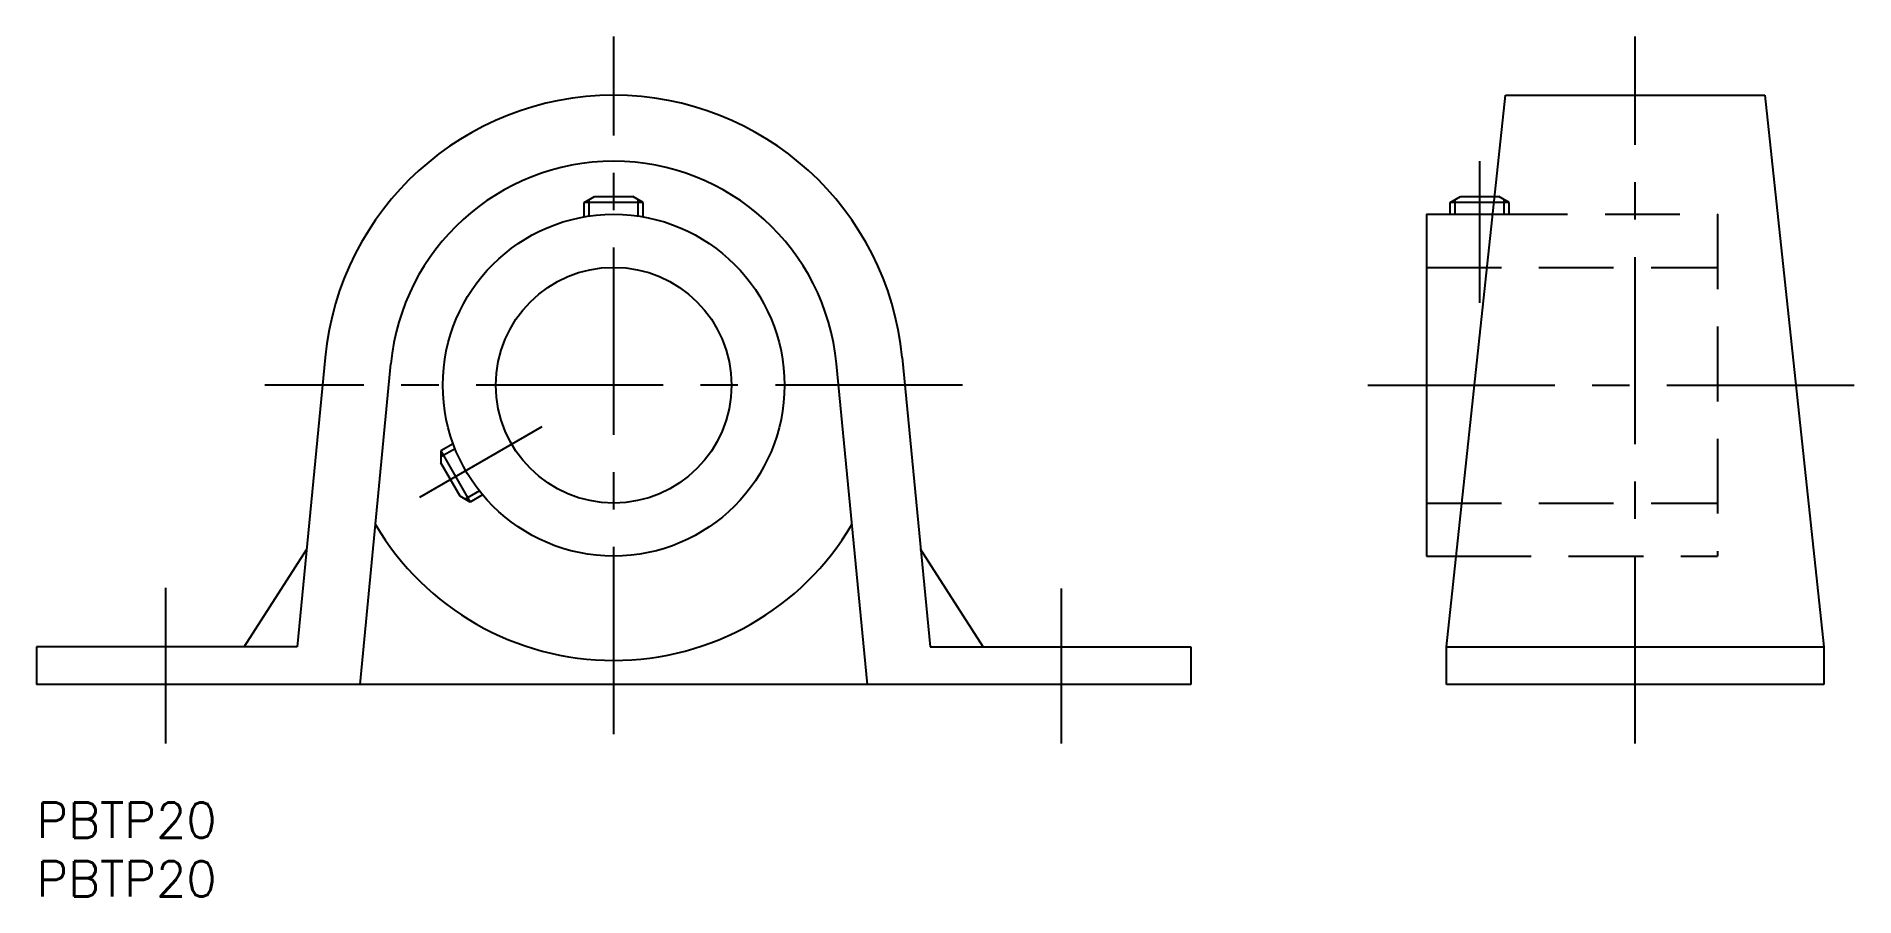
# Model space of a CAD drawing. Extents: x 0 to 154, y -8 to 65.
import ezdxf

# ---------------------------------------------------------------- set-up
doc = ezdxf.new("R2010")
doc.units = 0
doc.header["$LTSCALE"] = 0.5
doc.linetypes.add('CENTER', pattern=[50.8, 31.75, -6.35, 6.35, -6.35])
doc.linetypes.add('DASHED', pattern=[19.05, 12.7, -6.35])
for name, color, linetype in [('MSM_CENTER', 1, 'CENTER'), ('MSM_CONTINUOUS', 7, 'CONTINUOUS'), ('MSM_DASHED', 4, 'DASHED'), ('MSM_NARROW', 5, 'CONTINUOUS'), ('MSM_PART_NUMBER', 7, 'CONTINUOUS')]:
    doc.layers.add(name, color=color, linetype=linetype)
doc.styles.get("Standard").update_dxf_attribs({"font": 'txt.shx', "height": 3, "bigfont": 'bigfont.shx'})

# ---------------------------------------------------------------- blocks, each defined once
blk = doc.blocks.new('*U2')
at = {"layer": 'MSM_PART_NUMBER'}
blk.add_text('PBTP20', height=3, dxfattribs=at).set_placement((0, -3))
blk = doc.blocks.new('*U3')
at = {"layer": 'MSM_PART_NUMBER'}
blk.add_text('PBTP20', height=3, dxfattribs=at).set_placement((0, -8))

msp = doc.modelspace()

# ---------------------------------------------------------------- linework, layer by layer
at = {"layer": 'MSM_CENTER'}
for p, q in [((49, 5.8), (49, 65)), ((135.7, 5), (135.7, 65)), ((122.5, 54.4), (122.5, 42.4)), ((78.6, 35.4), (19.4, 35.4)), ((113, 35.4), (154.33, 35.4)), ((32.55, 25.9), (42.94, 31.9)), ((11, 5), (11, 18.19)), ((87, 5), (87, 18.16))]:
    msp.add_line(p, q, dxfattribs=at)
at = {"layer": 'MSM_CONTINUOUS'}
for p, q in [((119.7, 13.2), (124.7, 60)), ((124.7, 60), (146.7, 60)), ((146.7, 60), (151.7, 13.2)), ((46.5, 50.9), (47.37, 51.4)), ((47.37, 51.4), (50.63, 51.4)), ((51.5, 50.9), (50.63, 51.4)), ((120, 50.9), (120.87, 51.4)), ((120.87, 51.4), (123.78, 51.4)), ((46.5, 49.68), (46.5, 50.9)), ((51.5, 50.9), (46.5, 50.9)), ((51.5, 49.68), (51.5, 50.9)), ((118, 49.9), (123.62, 49.9)), ((118, 49.9), (118, 20.9)), ((120, 49.9), (120, 50.9)), ((123.73, 50.9), (120, 50.9)), ((24.51, 37.76), (22.15, 13.19)), ((27.47, 9.99), (30.09, 37.22)), ((70.53, 9.99), (67.91, 37.22)), ((73.49, 37.76), (75.85, 13.19)), ((35.38, 30.42), (34.33, 29.82)), ((34.33, 29.82), (34.33, 28.82)), ((34.33, 29.82), (36.83, 25.48)), ((35.96, 25.98), (34.33, 28.82)), ((36.83, 25.48), (35.96, 25.98)), ((37.88, 26.09), (36.83, 25.48)), ((17.65, 13.19), (22.95, 21.49)), ((80.35, 13.19), (75.05, 21.49)), ((118, 20.9), (120.52, 20.9)), ((0, 13.2), (0, 10)), ((22.15, 13.19), (0, 13.2)), ((75.85, 13.19), (98, 13.2)), ((98, 13.2), (98, 10)), ((119.7, 13.2), (151.7, 13.2)), ((119.7, 10), (119.7, 13.2)), ((151.7, 13.2), (151.7, 10)), ((98, 10), (0, 10)), ((151.7, 10), (119.7, 10))]:
    msp.add_line(p, q, dxfattribs=at)
for radius in [14.5, 10]:
    msp.add_circle((49, 35.4), radius, dxfattribs=at)
for centre, radius, start, end in [((49, 35.4), 24.6, 5.5, 174.5), ((49, 35.4), 19, 5.5, 174.5), ((49, 35.54), 23.5, 210.6052, 329.3948)]:
    msp.add_arc(centre, radius, start, end, dxfattribs=at)
at = {"layer": 'MSM_DASHED'}
for p, q in [((123.78, 51.4), (124.13, 51.4)), ((125, 50.9), (124.13, 51.4)), ((124.57, 49.9), (124.57, 51.15)), ((123.62, 49.9), (142.7, 49.9)), ((125, 50.9), (123.73, 50.9)), ((125, 49.9), (125, 50.9)), ((142.7, 49.9), (142.7, 20.9)), ((118, 45.4), (142.7, 45.4)), ((118, 25.4), (142.7, 25.4)), ((120.52, 20.9), (142.7, 20.9))]:
    msp.add_line(p, q, dxfattribs=at)
at = {"layer": 'MSM_NARROW'}
for p, q in [((46.93, 49.75), (46.93, 51.15)), ((51.07, 49.75), (51.07, 51.15)), ((120.43, 49.9), (120.43, 51.15)), ((35.54, 30.01), (34.33, 29.32)), ((37.6, 26.43), (36.39, 25.73))]:
    msp.add_line(p, q, dxfattribs=at)

# ---------------------------------------------------------------- block references
at = {"layer": 'MSM_CONTINUOUS'}
for name in ['*U2', '*U3']:
    msp.add_blockref(name, (0, 0), dxfattribs=at)

doc.saveas('drawing.dxf')
